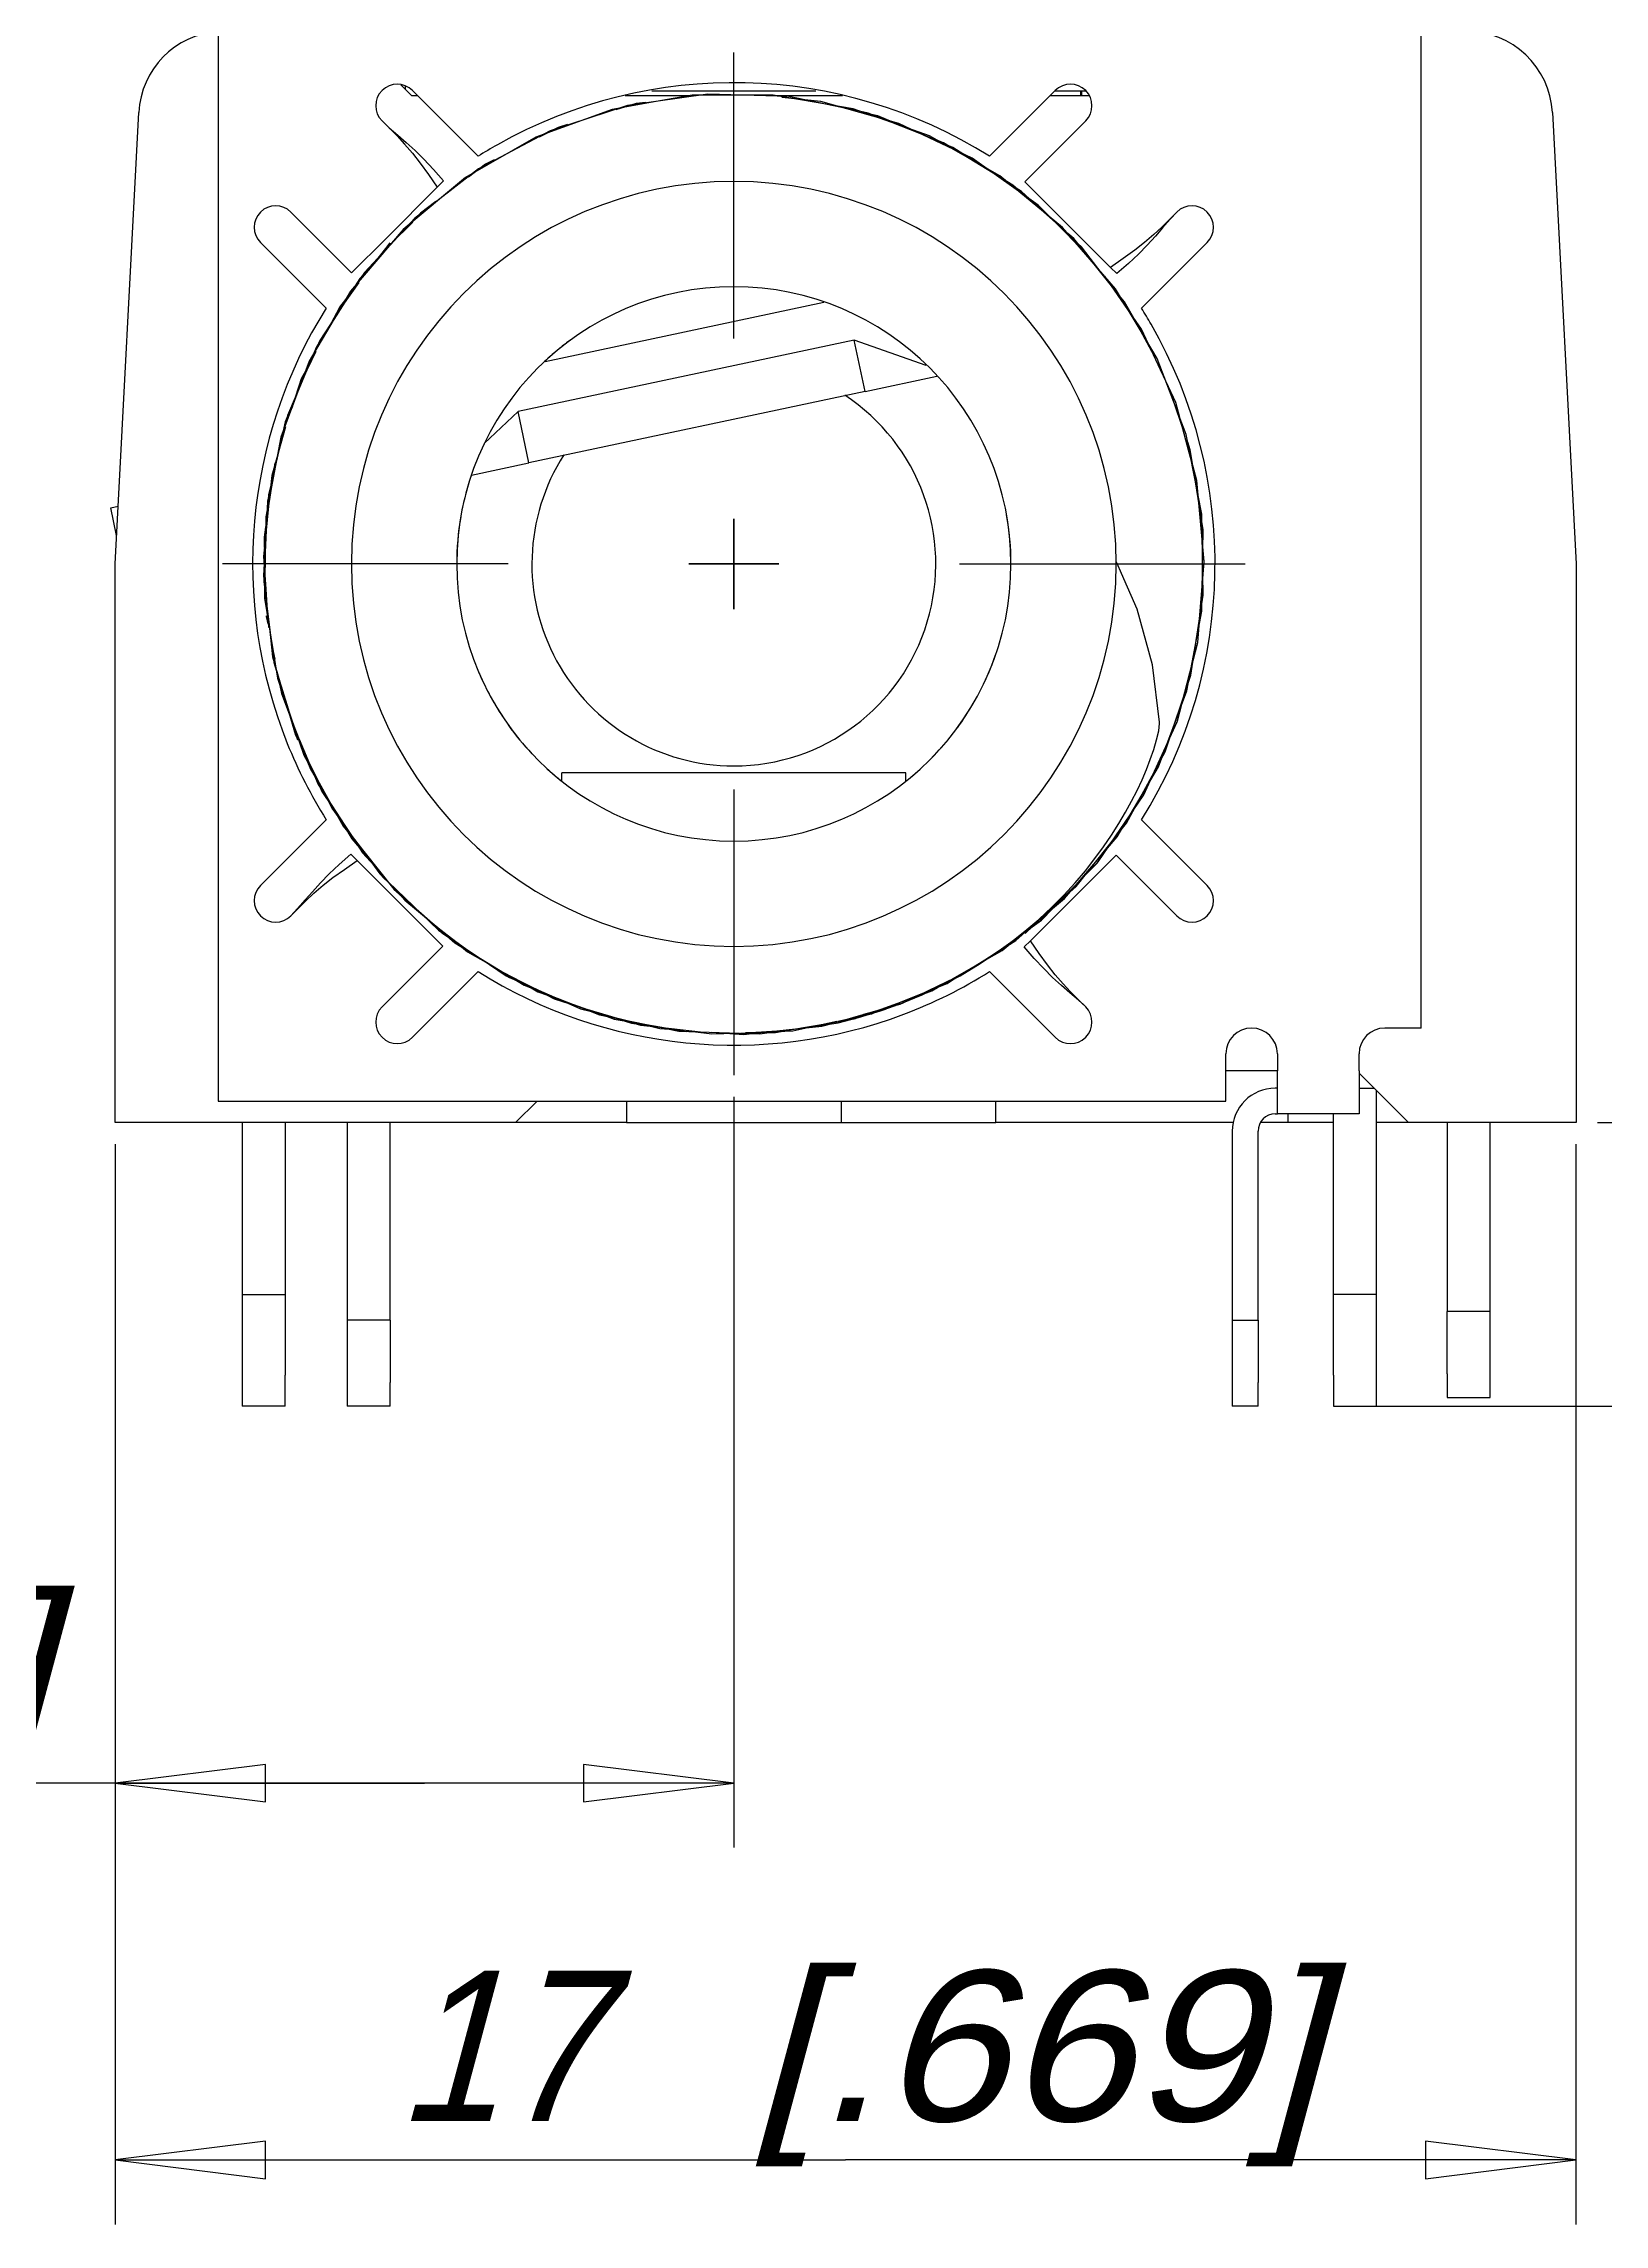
# Model space of a CAD drawing. Extents: x 0 to 420, y 0 to 297.
# Drawn here: x 72.8 to 109.2, y 52.1 to 102.9 of the extents above; entities that cross this region are included whole.
import ezdxf
from ezdxf.enums import TextEntityAlignment as Align

# ---------------------------------------------------------------- set-up
doc = ezdxf.new("R2010")
doc.units = 0
doc.header["$LTSCALE"] = 23.1
doc.linetypes.add('CENTER', pattern=[0.6, 0.375, -0.075, 0.075, -0.075])
doc.layers.get('0').update_dxf_attribs({"linetype": 'CONTINUOUS'})
doc.layers.add('DEFAULT_1', color=7, linetype='CENTER')
doc.layers.add('ZEICHNUNGSBEMAßUNGEN', color=7, linetype='CONTINUOUS')
doc.styles.get("Standard").update_dxf_attribs({"font": 'txt', "width": 0.8})
doc.dimstyles.get("Standard").update_dxf_attribs({"dimtxt": 0.18, "dimasz": 0.18, "dimexe": 0.18, "dimexo": 0.0625, "dimgap": 0.09, "dimtad": 0, "dimtih": 1, "dimtoh": 1, "dimdec": 4, "dimzin": 0, "dimtxsty": 'STANDARD', "dimcen": 0.09, "dimazin": 3, "dimtfac": 1, "dimtdec": 4, "dimtofl": 0, "dimtmove": 0, "dimatfit": 3, "dimtolj": 1, "dimtzin": 0})

# ---------------------------------------------------------------- blocks, each defined once
blk = doc.blocks.new('*D0')
at = {"layer": 'ZEICHNUNGSBEMAßUNGEN', "color": 2, "linetype": 'CONTINUOUS'}
for p, q in [((99.651, 109.825), (129.182, 109.825)), ((127.682, 109.825), (127.682, 93.8)), ((127.682, 77.775), (127.682, 93.8)), ((109.004, 77.775), (129.182, 77.775))]:
    blk.add_line(p, q, dxfattribs=at)
for points in [[(128.119, 106.325), (127.682, 109.825), (127.244, 106.325), (128.119, 106.325)], [(127.244, 81.275), (127.682, 77.775), (128.119, 81.275), (127.244, 81.275)]]:
    blk.add_lwpolyline(points, dxfattribs=at)
at = {"layer": 'ZEICHNUNGSBEMAßUNGEN', "color": 2, "linetype": 'CONTINUOUS', "oblique": 15}
for s, p, p2 in [(']', (126.776, 108.277), (126.776, 109.777)), ('.631', (126.776, 99.027), (126.776, 108.277)), ('[', (126.776, 97.527), (126.776, 99.027)), ('16,025', (126.776, 79.277), (126.776, 94.027))]:
    blk.add_text(s, height=3.5, rotation=90, dxfattribs=at).set_placement(p, p2, align=Align.FIT)
blk = doc.blocks.new('*D1')
at = {"layer": 'ZEICHNUNGSBEMAßUNGEN', "color": 2, "linetype": 'CONTINUOUS'}
for p, q in [((106.456, 141.275), (138.906, 141.275)), ((137.406, 141.275), (137.406, 109.525)), ((137.406, 77.775), (137.406, 109.525)), ((109.004, 77.775), (138.906, 77.775))]:
    blk.add_line(p, q, dxfattribs=at)
for points in [[(137.844, 137.775), (137.406, 141.275), (136.969, 137.775), (137.844, 137.775)], [(136.969, 81.275), (137.406, 77.775), (137.844, 81.275), (136.969, 81.275)]]:
    blk.add_lwpolyline(points, dxfattribs=at)
at = {"layer": 'ZEICHNUNGSBEMAßUNGEN', "color": 2, "linetype": 'CONTINUOUS', "oblique": 15}
for s, p, p2 in [(']', (136.5, 124.252), (136.5, 125.752)), ('1.250', (136.5, 112.252), (136.5, 124.252)), ('[', (136.5, 110.752), (136.5, 112.252)), ('31,75', (136.5, 95.502), (136.5, 107.252))]:
    blk.add_text(s, height=3.5, rotation=90, dxfattribs=at).set_placement(p, p2, align=Align.FIT)
blk = doc.blocks.new('*D2')
at = {"layer": 'ZEICHNUNGSBEMAßUNGEN', "color": 2, "linetype": 'CONTINUOUS'}
for p, q in [((88.904, 78.375), (88.904, 60.902)), ((74.504, 77.275), (74.504, 60.902)), ((81.704, 62.402), (48.961, 62.402)), ((74.504, 62.402), (81.704, 62.402)), ((88.904, 62.402), (81.704, 62.402))]:
    blk.add_line(p, q, dxfattribs=at)
for points in [[(78.004, 62.84), (74.504, 62.402), (78.004, 61.965), (78.004, 62.84)], [(85.404, 61.965), (88.904, 62.402), (85.404, 62.84), (85.404, 61.965)]]:
    blk.add_lwpolyline(points, dxfattribs=at)
at = {"layer": 'ZEICHNUNGSBEMAßUNGEN', "color": 2, "linetype": 'CONTINUOUS', "oblique": 15}
for s, p, p2 in [('[', (59.961, 63.308), (61.461, 63.308)), (']', (71.461, 63.308), (72.961, 63.308)), ('7,2', (48.961, 63.308), (56.461, 63.308)), ('.283', (61.461, 63.308), (71.461, 63.308))]:
    blk.add_text(s, height=3.5, dxfattribs=at).set_placement(p, p2, align=Align.FIT)
blk = doc.blocks.new('*D3')
at = {"layer": 'ZEICHNUNGSBEMAßUNGEN', "color": 2, "linetype": 'CONTINUOUS'}
for p, q in [((74.504, 77.275), (74.504, 52.134)), ((108.504, 77.275), (108.504, 52.134)), ((74.504, 53.634), (91.504, 53.634)), ((108.504, 53.634), (91.504, 53.634))]:
    blk.add_line(p, q, dxfattribs=at)
for points in [[(78.004, 54.071), (74.504, 53.634), (78.004, 53.196), (78.004, 54.071)], [(105.004, 53.196), (108.504, 53.634), (105.004, 54.071), (105.004, 53.196)]]:
    blk.add_lwpolyline(points, dxfattribs=at)
at = {"layer": 'ZEICHNUNGSBEMAßUNGEN', "color": 2, "linetype": 'CONTINUOUS', "oblique": 15}
for s, p, p2 in [('17', (81.062, 54.54), (85.812, 54.54)), ('[', (89.312, 54.54), (90.812, 54.54)), ('.669', (90.812, 54.54), (101.062, 54.54)), (']', (101.062, 54.54), (102.562, 54.54))]:
    blk.add_text(s, height=3.5, dxfattribs=at).set_placement(p, p2, align=Align.FIT)
blk = doc.blocks.new('*D8')
at = {"layer": 'ZEICHNUNGSBEMAßUNGEN', "color": 2, "linetype": 'CONTINUOUS'}
for p, q in [((117.712, 77.775), (117.712, 105.123)), ((117.712, 105.123), (117.712, 74.475)), ((109.004, 77.775), (119.212, 77.775)), ((117.712, 65.175), (117.712, 74.475)), ((103.364, 71.175), (119.212, 71.175)), ((117.712, 71.175), (117.712, 65.175))]:
    blk.add_line(p, q, dxfattribs=at)
for points in [[(117.275, 81.275), (117.712, 77.775), (118.15, 81.275), (117.275, 81.275)], [(118.15, 67.675), (117.712, 71.175), (117.275, 67.675), (118.15, 67.675)]]:
    blk.add_lwpolyline(points, dxfattribs=at)
at = {"layer": 'ZEICHNUNGSBEMAßUNGEN', "color": 2, "linetype": 'CONTINUOUS', "oblique": 15}
for s, p, p2 in [(']', (116.806, 103.623), (116.806, 105.123)), ('.130', (116.806, 94.373), (116.806, 103.623)), ('[', (116.806, 92.873), (116.806, 94.373)), ('3,3', (116.806, 82.373), (116.806, 89.373))]:
    blk.add_text(s, height=3.5, rotation=90, dxfattribs=at).set_placement(p, p2, align=Align.FIT)

msp = doc.modelspace()

# ---------------------------------------------------------------- linework, layer by layer
at = {"color": 7, "linetype": 'CONTINUOUS'}
for p, q in [((76.90404, 104.27537), (76.90404, 78.27537)), ((104.90404, 79.97537), (104.90404, 104.27537)), ((81.15372, 101.9257), (81.35508, 101.72433)), ((81.26404, 101.81537), (81.26404, 101.89614)), ((81.35508, 101.72433), (81.40404, 101.67537)), ((81.40404, 101.67537), (81.53957, 101.67537)), ((82.95203, 100.26292), (81.42285, 101.7921)), ((86.37254, 101.67537), (87.89401, 101.67537)), ((86.85655, 101.51453), (86.63109, 101.4868)), ((90.81617, 101.77537), (86.99191, 101.77537)), ((89.88657, 101.67537), (91.43554, 101.67537)), ((96.38523, 101.7921), (94.85605, 100.26292)), ((96.26851, 101.67537), (97.17166, 101.67537)), ((97.09832, 101.77537), (96.38523, 101.77537)), ((96.98173, 101.67537), (96.98173, 101.77537)), ((97.00173, 101.67537), (97.00173, 101.77537)), ((74.50404, 90.77537), (75.05457, 101.28004)), ((86.3566, 101.40314), (86.15496, 101.34169)), ((86.53165, 101.45649), (86.3566, 101.40314)), ((86.63109, 101.4868), (86.53165, 101.45649)), ((92.03089, 101.26936), (91.92836, 101.2905)), ((97.09234, 101.08499), (95.67812, 99.67078)), ((107.95351, 101.28004), (108.50404, 90.77537)), ((82.00203, 99.54285), (80.80214, 98.34296)), ((82.14713, 99.68795), (82.00203, 99.54285)), ((96.64843, 98.70047), (95.67812, 99.67078)), ((78.59442, 98.96367), (80.00864, 97.54946)), ((96.539, 98.5887), (95.96778, 99.09082)), ((81.43592, 98.73026), (80.91963, 98.22502)), ((96.52737, 98.57944), (96.23909, 98.86808)), ((96.91955, 98.18551), (96.52804, 98.5803)), ((96.76286, 98.36755), (96.53117, 98.58109)), ((96.6767, 98.46764), (96.539, 98.5887)), ((97.67151, 97.67739), (96.64843, 98.70047)), ((77.88732, 98.25656), (79.41649, 96.72739)), ((80.80214, 98.34296), (80.00864, 97.54946)), ((80.79898, 98.11893), (80.56653, 97.82198)), ((80.91963, 98.22502), (80.7589, 98.06773)), ((80.89874, 98.24637), (80.79898, 98.11893)), ((98.39159, 96.72739), (99.92076, 98.25656)), ((80.56653, 97.82198), (80.45555, 97.6802)), ((97.88307, 97.01734), (97.29196, 97.75286)), ((98.07302, 96.69902), (97.53569, 97.46971)), ((97.81662, 97.53228), (97.67151, 97.67739)), ((80.17513, 97.32198), (79.62248, 96.55243)), ((79.65503, 96.61335), (79.47762, 96.28128)), ((90.9985, 96.85563), (84.51076, 95.47662)), ((98.39216, 96.24128), (98.07302, 96.69902)), ((98.35806, 96.22247), (98.17885, 96.54723)), ((79.47762, 96.28128), (79.39237, 96.12172)), ((91.70793, 95.98409), (83.88275, 94.32079)), ((93.38063, 95.39565), (91.70793, 95.98409)), ((91.96158, 94.79075), (91.70793, 95.98409)), ((98.36638, 96.20739), (98.35806, 96.22247)), ((98.63501, 95.72057), (98.36638, 96.20739)), ((98.88843, 95.17723), (98.39048, 96.2405)), ((98.5568, 95.88827), (98.39216, 96.24128)), ((79.17621, 95.71714), (78.76457, 94.86353)), ((78.78737, 94.93295), (78.67015, 94.57595)), ((91.96158, 94.79075), (93.6274, 95.14483)), ((78.67015, 94.57595), (78.61324, 94.40259)), ((91.96158, 94.79075), (84.1364, 93.12745)), ((99.15903, 94.50071), (99.03245, 94.86845)), ((99.33957, 93.97623), (99.15903, 94.50071)), ((78.46931, 93.96423), (78.21128, 93.05281)), ((83.88275, 94.32079), (83.09329, 93.57445)), ((84.1364, 93.12745), (83.88275, 94.32079)), ((99.52656, 93.43302), (99.46622, 93.6083)), ((99.54905, 93.29255), (99.50667, 93.42673)), ((99.58506, 93.06774), (99.52656, 93.43302)), ((78.22226, 93.12857), (78.16852, 92.7577)), ((82.79836, 92.84304), (84.1364, 93.12745)), ((99.64653, 92.68388), (99.58506, 93.06774)), ((78.1421, 92.57537), (78.08537, 92.18382)), ((78.16852, 92.7577), (78.1421, 92.57537)), ((74.40133, 92.08054), (74.57437, 92.11732)), ((74.5386, 91.43475), (74.40133, 92.08054)), ((74.5386, 91.43475), (74.40133, 92.08054)), ((78.07562, 92.11652), (78.01077, 91.48621)), ((78.03225, 91.81715), (78.0056, 91.63322)), ((77.97602, 91.25108), (77.9864, 90.86085)), ((74.50404, 77.77537), (74.50404, 90.77537)), ((97.82492, 90.7845), (97.80386, 90.83271)), ((97.92472, 90.5561), (97.82492, 90.7845)), ((108.50404, 90.77537), (108.50404, 77.77537)), ((78.0012, 90.30501), (78.05322, 89.57147)), ((78.02075, 89.56917), (78.02302, 89.5488)), ((78.02303, 89.5488), (78.05597, 89.38246)), ((78.05467, 89.55105), (78.07258, 89.29861)), ((78.06386, 89.5534), (78.11881, 89.06515)), ((78.17675, 88.77261), (78.21829, 88.56287)), ((78.44841, 87.57484), (78.58175, 87.22587)), ((78.52781, 87.40201), (78.63955, 87.03709)), ((78.58175, 87.22587), (78.65079, 87.04517)), ((78.63955, 87.03709), (78.74907, 86.6794)), ((78.65079, 87.04517), (78.78525, 86.69323)), ((78.70384, 86.79329), (78.73106, 86.73821)), ((98.81059, 87.0952), (98.81059, 87.0952)), ((78.73106, 86.73821), (78.75795, 86.68379)), ((78.78525, 86.69323), (78.9168, 86.34893)), ((78.9168, 86.34893), (78.98504, 86.17033)), ((79.00858, 86.16811), (79.26194, 85.66893)), ((92.90404, 85.91537), (84.90404, 85.91537)), ((84.90404, 85.73848), (84.90404, 85.91515)), ((92.90404, 85.73541), (92.90404, 85.91534)), ((79.26194, 85.66893), (79.43443, 85.32908)), ((84.90404, 85.71548), (84.90404, 85.73848)), ((92.90404, 85.71548), (92.90404, 85.73541)), ((79.41649, 84.82336), (77.88732, 83.29418)), ((79.78441, 84.78823), (80.27056, 84.06395)), ((99.92076, 83.29418), (98.39159, 84.82336)), ((79.94708, 84.53685), (80.28313, 84.08763)), ((80.0508, 84.37656), (80.25838, 84.05577)), ((79.99146, 84.01847), (80.13657, 83.87336)), ((80.13657, 83.87336), (82.12996, 81.87997)), ((80.14787, 84.22655), (80.27922, 84.07368)), ((80.25838, 84.05577), (80.64068, 83.64297)), ((80.27056, 84.06395), (80.32256, 83.98647)), ((80.27922, 84.07368), (80.51508, 83.79916)), ((80.28313, 84.08763), (80.28953, 84.07907)), ((80.28799, 84.07747), (80.3324, 84.01686)), ((80.28953, 84.07907), (80.5111, 83.78289)), ((80.3324, 84.01686), (80.47636, 83.8204)), ((95.80606, 82.0079), (97.79944, 84.00129)), ((99.21366, 82.58708), (97.79944, 84.00129)), ((80.87361, 83.35329), (81.56092, 82.70539)), ((81.83652, 82.46321), (82.42773, 81.9768)), ((81.98877, 82.32943), (82.43576, 81.98888)), ((95.65256, 82.20447), (96.01056, 82.48402)), ((95.66519, 82.19992), (95.84639, 82.32977)), ((95.68249, 82.17577), (95.86151, 82.34398)), ((96.12676, 82.59319), (96.25747, 82.716)), ((80.71574, 80.46576), (82.12996, 81.87997)), ((82.42642, 81.97957), (83.05723, 81.56339)), ((82.42773, 81.9768), (82.564, 81.86468)), ((82.43623, 81.99072), (82.82704, 81.704)), ((94.05826, 81.13381), (95.04652, 81.74859)), ((94.33542, 81.29173), (95.10229, 81.795)), ((94.87702, 81.63212), (95.43363, 82.03459)), ((95.07648, 81.77807), (95.42534, 82.02805)), ((95.19771, 81.85763), (95.40524, 81.99382)), ((95.26452, 81.90147), (95.65256, 82.20447)), ((95.42534, 82.02805), (95.66519, 82.19992)), ((95.66095, 81.86279), (95.80606, 82.0079)), ((81.42285, 79.75865), (82.95203, 81.28783)), ((83.54208, 81.2672), (84.37973, 80.83282)), ((83.62638, 81.21571), (84.47955, 80.79343)), ((92.90391, 80.58927), (94.28714, 81.26305)), ((93.43098, 80.84771), (94.25571, 81.24437)), ((93.64577, 80.91923), (94.79009, 81.57505)), ((94.25571, 81.24437), (94.28398, 81.25797)), ((94.85605, 81.28783), (96.38523, 79.75865)), ((83.85915, 81.07351), (84.72738, 80.69563)), ((84.18839, 80.90833), (84.34366, 80.82028)), ((84.34366, 80.82028), (84.4144, 80.795)), ((84.4144, 80.795), (85.06282, 80.56326)), ((91.74889, 80.203), (93.38843, 80.79711)), ((92.16465, 80.32654), (93.73173, 80.96002)), ((85.06282, 80.56326), (85.95285, 80.24518)), ((85.34983, 80.45), (86.26435, 80.18093)), ((85.60032, 80.35115), (86.4248, 80.15133)), ((91.3234, 80.137), (92.06732, 80.29694)), ((91.3254, 80.12017), (92.77664, 80.53829)), ((91.32695, 80.12539), (91.70816, 80.19274)), ((91.5598, 80.16653), (91.74985, 80.22868)), ((91.74985, 80.22868), (91.86908, 80.26768)), ((91.86908, 80.26768), (92.08069, 80.33688)), ((91.93067, 80.29456), (92.25079, 80.38487)), ((92.08069, 80.33688), (92.10374, 80.34442)), ((92.25079, 80.38487), (92.44332, 80.43919)), ((92.39684, 80.40152), (92.76605, 80.56082)), ((92.44332, 80.43919), (92.56129, 80.47247)), ((92.56129, 80.47247), (92.71176, 80.51492)), ((92.71176, 80.51492), (92.77781, 80.53356)), ((92.77781, 80.53356), (92.80408, 80.54619)), ((92.80408, 80.54619), (92.82689, 80.55716)), ((86.4248, 80.15133), (86.52161, 80.12787)), ((86.87209, 80.05558), (87.80489, 79.89492)), ((87.17993, 79.99209), (88.12704, 79.88492)), ((89.06077, 79.85595), (90.02981, 79.91484)), ((89.17345, 79.86833), (89.90145, 79.89696)), ((89.28731, 79.84891), (90.29524, 79.95182)), ((89.32172, 79.84785), (90.3377, 79.95773)), ((90.29524, 79.95182), (90.95435, 80.01911)), ((90.52872, 79.98435), (91.30672, 80.12181)), ((90.76916, 80.01784), (91.3033, 80.13268)), ((90.89386, 80.03522), (91.3024, 80.1326)), ((90.95435, 80.01911), (91.07119, 80.05208)), ((91.07119, 80.05208), (91.12611, 80.06757)), ((91.28847, 80.09019), (91.31174, 80.09343)), ((91.31174, 80.09343), (91.33179, 80.09797)), ((91.31174, 80.09343), (91.31174, 80.09343)), ((91.33179, 80.09797), (91.33179, 80.09797)), ((104.90404, 79.97537), (104.05404, 79.97537)), ((100.35404, 78.27537), (100.35404, 79.37537)), ((101.55404, 79.37537), (101.55404, 78.97537)), ((103.45404, 78.97537), (103.45404, 79.37537)), ((101.55404, 78.97537), (100.35404, 78.97537)), ((101.55404, 78.57537), (101.55404, 78.97537)), ((103.45404, 78.97537), (103.45404, 78.57537)), ((104.60404, 77.77537), (103.45404, 78.92537)), ((76.90404, 78.27537), (100.35404, 78.27537)), ((83.82404, 77.77537), (84.32404, 78.27537)), ((86.40404, 78.27537), (86.40404, 77.77537)), ((91.40404, 78.27537), (91.40404, 77.77537)), ((95.00404, 77.77537), (95.00404, 78.27537)), ((101.55404, 78.57537), (101.50404, 78.57537)), ((101.55404, 77.97537), (101.55404, 78.57537)), ((103.45404, 78.57537), (103.80404, 78.57537)), ((103.45404, 78.57537), (103.45404, 77.97537)), ((103.86404, 77.49584), (103.86404, 78.51537)), ((83.82404, 77.77537), (74.50404, 77.77537)), ((77.46404, 77.77537), (77.46404, 77.49584)), ((78.46404, 77.77537), (78.46404, 77.49584)), ((79.90404, 77.77537), (79.90404, 73.17537)), ((80.90404, 73.17537), (80.90404, 77.77537)), ((86.40404, 77.77537), (83.82404, 77.77537)), ((86.40404, 77.77537), (91.40404, 77.77537)), ((91.40404, 77.77537), (95.00404, 77.77537)), ((100.52475, 77.77537), (95.00404, 77.77537)), ((101.80404, 77.77537), (101.15957, 77.77537)), ((101.50404, 77.97537), (101.55404, 77.97537)), ((103.45404, 77.97537), (101.55404, 77.97537)), ((103.45404, 77.97537), (101.55404, 77.97537)), ((101.80404, 77.77537), (101.80404, 77.97537)), ((102.86404, 77.77537), (101.80404, 77.77537)), ((102.86404, 77.49584), (102.86404, 77.97537)), ((104.60404, 77.77537), (103.86404, 77.77537)), ((108.50404, 77.77537), (104.60404, 77.77537)), ((105.50404, 77.77537), (105.50404, 73.37537)), ((106.50404, 73.37537), (106.50404, 77.77537)), ((77.46404, 77.49584), (77.46404, 73.77537)), ((78.46404, 77.49584), (78.46404, 73.77537)), ((100.50404, 77.57537), (100.50404, 73.17537)), ((101.10404, 73.17537), (101.10404, 77.57537)), ((102.86404, 73.77537), (102.86404, 77.49584)), ((103.86404, 73.77537), (103.86404, 77.49584)), ((77.46404, 73.77537), (77.46404, 71.89931)), ((77.46404, 73.77537), (78.46404, 73.77537)), ((78.46404, 73.77537), (78.46404, 71.89931)), ((102.86404, 71.89931), (102.86404, 73.77537)), ((103.86404, 73.77537), (102.86404, 73.77537)), ((103.86404, 71.89931), (103.86404, 73.77537)), ((79.90404, 73.17537), (79.90404, 71.7262)), ((80.90404, 73.17537), (79.90404, 73.17537)), ((80.90404, 73.17537), (80.90404, 71.7262)), ((100.50404, 73.17537), (100.50404, 71.7262)), ((100.50404, 73.17537), (101.10404, 73.17537)), ((101.10404, 73.17537), (101.10404, 71.7262)), ((105.50404, 71.9262), (105.50404, 73.37537)), ((106.50404, 73.37537), (105.50404, 73.37537)), ((106.50404, 71.9262), (106.50404, 73.37537)), ((77.46404, 71.89931), (77.46404, 71.17537)), ((78.46404, 71.17537), (78.46404, 71.89931)), ((79.90404, 71.7262), (79.90404, 71.17551)), ((80.90404, 71.17551), (80.90404, 71.7262)), ((100.50404, 71.7262), (100.50404, 71.17537)), ((101.10404, 71.17537), (101.10404, 71.7262)), ((102.86404, 71.89931), (102.86404, 71.17537)), ((103.86404, 71.17537), (103.86404, 71.89931)), ((105.50404, 71.9262), (105.50404, 71.37537)), ((106.50404, 71.37537), (106.50404, 71.9262)), ((78.46404, 71.17537), (77.46404, 71.17537)), ((80.90404, 71.17537), (79.90404, 71.17537)), ((101.10404, 71.17537), (100.50404, 71.17537)), ((102.86404, 71.17537), (103.86404, 71.17537)), ((105.50404, 71.37537), (106.50404, 71.37537))]:
    msp.add_line(p, q, dxfattribs=at)
at = {"color": 2, "linetype": 'CONTINUOUS'}
for p, q in [((88.90404, 89.72537), (88.90404, 91.82537)), ((88.90404, 91.82537), (88.90404, 89.72537)), ((87.85404, 90.77537), (89.95404, 90.77537)), ((89.95404, 90.77537), (87.85404, 90.77537))]:
    msp.add_line(p, q, dxfattribs=at)
at = {"color": 7, "linetype": 'CONTINUOUS'}
for points in [[(91.92836, 101.2905), (90.18309, 101.65034), (88.29708, 101.70846), (86.42831, 101.44174), (84.63245, 100.85775), (82.96324, 99.97362), (81.4708, 98.81576), (80.19976, 97.41891), (79.1879, 95.82487), (78.46508, 94.08127), (78.05251, 92.23996), (77.96218, 90.35552), (78.06261, 89.55376)], [(87.09426, 101.53376), (86.07234, 101.35281), (84.29672, 100.70882), (82.658, 99.76914), (81.20505, 98.56168), (79.9812, 97.12233), (79.02295, 95.49396), (78.35889, 93.72507), (78.0088, 91.86839), (77.98309, 89.97924), (78.28246, 88.11397), (78.89788, 86.32815), (79.81086, 84.67496), (80.28897, 84.08037)], [(96.55593, 98.60796), (95.09661, 99.80604), (93.45429, 100.7351), (91.67756, 101.36823), (89.81852, 101.68704), (87.93155, 101.68202), (87.09426, 101.53376)], [(96.25829, 98.85232), (95.98654, 99.12634), (94.44949, 100.21722), (92.74785, 101.02845), (90.93159, 101.53593), (90.01893, 101.62749)], [(80.71574, 101.08499), (80.88393, 100.9273), (81.08346, 100.75347), (81.27703, 100.58522), (81.48492, 100.39638), (81.69213, 100.19334), (81.91298, 99.95736), (82.14713, 99.68795)], [(80.71574, 101.08499), (80.8798, 100.92254), (81.06583, 100.73526), (81.24111, 100.54795), (81.42488, 100.33477), (81.60533, 100.10479), (81.79662, 99.83978), (82.00203, 99.54285)], [(85.03364, 100.99993), (84.81637, 100.93372), (84.37296, 100.7089)], [(92.84384, 100.95263), (92.25592, 101.19967), (91.96282, 101.26658)], [(95.96778, 99.09082), (95.39724, 99.59235), (93.78627, 100.57663), (92.03089, 101.26936)], [(94.53642, 100.12294), (94.00373, 100.46527), (93.72208, 100.58361)], [(83.32788, 100.17902), (83.1254, 100.07636), (82.72777, 99.7787)], [(96.06242, 99.01312), (95.59957, 99.43972), (95.33829, 99.60763)], [(81.97083, 99.21208), (81.6081, 98.94056), (81.26775, 98.57876)], [(99.21366, 98.96367), (99.0512, 98.79962), (98.86393, 98.61358), (98.67662, 98.43831), (98.46344, 98.25453), (98.23345, 98.07408), (97.96845, 97.8828), (97.67151, 97.67739)], [(99.21366, 98.96367), (99.05596, 98.79549), (98.88214, 98.59595), (98.71388, 98.40238), (98.52505, 98.19449), (98.32201, 97.98728), (98.08603, 97.76643), (97.81662, 97.53228)], [(98.35823, 96.22104), (97.78816, 97.17639), (96.55593, 98.60796)], [(97.29196, 97.75286), (96.81574, 98.34542), (96.6767, 98.46764)], [(97.47423, 97.52657), (96.99467, 98.1539), (96.76286, 98.36755)], [(80.61968, 97.88988), (80.30894, 97.55957), (80.21371, 97.41467)], [(98.17885, 96.54723), (97.99909, 96.87298), (97.88307, 97.01734)], [(79.86716, 96.92855), (79.72942, 96.75258), (79.65503, 96.61335)], [(79.51597, 96.35306), (79.26699, 95.97424), (79.06967, 95.51772)], [(95.04652, 81.74859), (95.46671, 82.00999), (96.87261, 83.26522), (98.04251, 84.74304), (98.94173, 86.39981), (99.54354, 88.18657), (99.82997, 90.0507), (99.79215, 91.93735), (99.43071, 93.79038), (98.75606, 95.55434), (98.35823, 96.22104)], [(99.48909, 93.42289), (99.18943, 94.53187), (98.5568, 95.88827)], [(78.94255, 95.27978), (78.83539, 95.07922), (78.78737, 94.93295)], [(78.69399, 94.64854), (78.51421, 94.23261), (78.39869, 93.74914)], [(95.43363, 82.03459), (96.06166, 82.4887), (97.37949, 83.84232), (98.44493, 85.40211), (99.22634, 87.12152), (99.70061, 88.94927), (99.85381, 90.83089), (99.68162, 92.71038), (99.48909, 93.42289)], [(78.21128, 93.05281), (78.1495, 92.8346), (78.07562, 92.11652)], [(99.71232, 89.10693), (99.85385, 90.82575), (99.68091, 92.71441), (99.58493, 93.06852)], [(78.17888, 92.82923), (78.07359, 92.38858), (78.0432, 91.89275)], [(94.79009, 81.57505), (95.14814, 81.78025), (96.60156, 82.98762), (97.82573, 84.42679), (98.78421, 86.05485), (99.44851, 87.82323), (99.79898, 89.67933), (99.82525, 91.56796), (99.64653, 92.68388)], [(78.0056, 91.63322), (77.97202, 91.40146), (77.97602, 91.25108)], [(77.97819, 91.16954), (77.95551, 90.94911), (78.0012, 90.30501)], [(77.98445, 90.93434), (77.95765, 90.4971), (78.00799, 90.04983)], [(98.81059, 87.0952), (98.64426, 88.42631), (98.29017, 89.71967), (97.92472, 90.5561)], [(78.06261, 89.55376), (78.19666, 88.48356), (78.52781, 87.40201)], [(78.11881, 89.06515), (78.16966, 88.61344), (78.70384, 86.79329)], [(95.84639, 82.32977), (96.02932, 82.46085), (97.35697, 83.81486), (98.43046, 85.37648), (99.21863, 87.09977), (99.69813, 88.9346)], [(78.34061, 87.94523), (78.3769, 87.76202), (78.44841, 87.57484)], [(91.33179, 80.09797), (91.80448, 80.217), (92.31892, 80.37346), (92.81313, 80.55143), (93.28657, 80.74877), (93.73883, 80.96339), (94.16959, 81.19321), (94.57869, 81.43626), (94.96609, 81.6906), (95.3319, 81.95439), (95.67631, 82.22588), (95.99963, 82.50339), (96.30217, 82.78523), (96.584, 83.06946), (96.84519, 83.35407), (97.08603, 83.63707), (97.30735, 83.91715), (97.51043, 84.19363), (97.69648, 84.46603), (97.86662, 84.734), (98.02175, 84.99705), (98.1626, 85.25457), (98.28989, 85.50611), (98.40427, 85.75133), (98.50649, 85.99043), (98.5969, 86.22379), (98.67655, 86.45343), (98.74424, 86.6815), (98.79199, 86.88808), (98.81173, 87.06176)], [(98.81174, 87.06182), (98.81109, 87.08502), (98.81059, 87.0952)], [(78.78497, 86.69465), (79.23211, 85.64174), (80.0508, 84.37656)], [(78.98504, 86.17033), (79.04955, 86.0015), (79.15324, 85.82746)], [(79.05156, 86.08341), (79.31792, 85.48322), (79.78441, 84.78823)], [(79.16743, 85.85513), (79.54447, 85.09212), (79.91475, 84.58681)], [(79.92306, 84.53542), (80.01485, 84.38137), (80.14787, 84.22655)], [(78.59442, 82.58708), (78.75212, 82.75526), (78.92595, 82.95479), (79.0942, 83.14836), (79.28303, 83.35626), (79.48608, 83.56347), (79.72205, 83.78431), (79.99146, 84.01847)], [(78.59442, 82.58708), (78.75688, 82.75113), (78.94415, 82.93716), (79.13147, 83.11244), (79.34464, 83.29621), (79.57463, 83.47667), (79.83963, 83.66795), (80.13657, 83.87336)], [(80.28897, 84.08037), (80.99401, 83.20355), (82.41192, 81.95759)], [(80.47636, 83.8204), (80.66512, 83.5628), (82.03186, 82.25047), (82.23083, 82.11672)], [(80.5111, 83.78289), (80.73407, 83.48483), (80.87361, 83.35329)], [(81.12799, 83.08582), (81.2443, 82.95045), (81.83652, 82.46321)], [(81.56092, 82.70539), (82.10808, 82.18961), (82.26781, 82.08422)], [(82.41192, 81.95759), (84.02222, 80.9739), (85.77691, 80.28147), (87.6238, 79.90054), (89.50752, 79.84208), (91.28847, 80.09019)], [(82.564, 81.86468), (82.70161, 81.75147), (83.36756, 81.37381)], [(97.09234, 80.46576), (96.92415, 80.62345), (96.72462, 80.79728), (96.53105, 80.96553), (96.32316, 81.15436), (96.11595, 81.35741), (95.8951, 81.59338), (95.66095, 81.86279)], [(97.09234, 80.46576), (96.92829, 80.62821), (96.74225, 80.81548), (96.56697, 81.0028), (96.3832, 81.21597), (96.20275, 81.44596), (96.01146, 81.71096), (95.80606, 82.0079)], [(83.02176, 81.58505), (83.60467, 81.19322), (83.81984, 81.09753)], [(83.05723, 81.56339), (83.68451, 81.14953), (83.85915, 81.07351)], [(84.37973, 80.83282), (84.71999, 80.65637), (85.25428, 80.48771)], [(84.69325, 80.7091), (85.33775, 80.42248), (85.56106, 80.36665)], [(93.38843, 80.79711), (93.50879, 80.84072), (93.64577, 80.91923)], [(93.73173, 80.96002), (93.86639, 81.01445), (94.05826, 81.13381)], [(85.95285, 80.24518), (86.12174, 80.18482), (86.87209, 80.05558)], [(86.15393, 80.2037), (86.51998, 80.08815), (87.07439, 80.01386)], [(91.70816, 80.19274), (91.73241, 80.19703), (91.74889, 80.203)], [(92.06732, 80.29694), (92.11881, 80.30801), (92.16465, 80.32654)], [(92.77664, 80.53829), (92.83199, 80.55423), (92.90391, 80.58927)], [(86.26435, 80.18093), (86.73512, 80.04242), (87.17993, 79.99209)], [(86.49034, 80.13432), (87.17869, 79.96223), (87.40248, 79.94619)], [(88.00931, 79.88858), (88.39031, 79.83752), (88.94781, 79.85945)], [(88.38699, 79.87686), (89.13787, 79.82796), (89.32172, 79.84785)], [(89.69301, 79.86792), (89.87198, 79.86831), (90.52872, 79.98435)], [(89.90145, 79.89696), (90.27529, 79.91166), (90.76916, 80.01784)], [(90.3377, 79.95773), (91.01636, 80.03114), (91.15845, 80.07208)]]:
    msp.add_lwpolyline(points, dxfattribs=at)
for centre, radius, start, end in [((77.05183, 101.17537), 2, 94.333517, 177), ((105.95626, 101.17537), 2, 3, 90), ((81.0693, 101.43854), 0.5, 45, 225), ((88.90404, 90.77537), 11.2, 57.897894, 119.426739), ((96.73878, 101.43854), 0.5, 315, 135), ((88.90404, 90.77537), 11.2, 119.426739, 122.102106), ((88.90404, 90.77537), 8.9, 0, 180), ((78.24087, 98.61012), 0.5, 45, 225), ((99.56721, 98.61012), 0.5, 315, 135), ((88.90404, 90.77537), 6.45, 0, 180), ((88.90404, 90.77537), 11.2, 147.897894, 201.890125), ((88.90404, 90.77537), 11.2, 29.880471, 32.102106), ((88.90404, 90.77537), 6.45, 126.017564, 129.010099), ((88.90404, 90.77537), 11.2, 327.897894, 29.880471), ((88.90404, 90.77537), 6.45, 129.764806, 132.955585), ((88.90404, 90.77537), 6.45, 129.010099, 129.764806), ((88.90404, 90.77537), 4.7, 270, 56.67488), ((88.90404, 90.77537), 4.7, 147.32512, 270), ((88.90404, 90.77537), 6.45, 161.238016, 169.159275), ((88.90404, 90.77537), 6.45, 170.195618, 180), ((88.90404, 90.77537), 6.45, 0, 10.245601), ((88.90404, 90.77537), 8.9, 180, 360), ((88.90404, 90.77537), 6.45, 180, 360), ((88.90404, 90.77537), 6.45, 332.476087, 340.845818), ((88.90404, 90.77537), 6.45, 202.937543, 203.709687), ((88.90404, 90.77537), 6.45, 203.709687, 213.37472), ((88.90404, 90.77537), 6.45, 323.750087, 329.968918), ((88.90404, 90.77537), 6.45, 215.517335, 223.203625), ((88.90404, 90.77537), 11.2, 201.890125, 212.102106), ((88.90404, 90.77537), 6.45, 314.956691, 320.720249), ((88.90404, 90.77537), 6.45, 226.601454, 230.546415), ((88.90404, 90.77537), 6.45, 230.546415, 231.465501), ((88.90404, 90.77537), 6.45, 308.479348, 309.409912), ((88.90404, 90.77537), 6.45, 309.409912, 311.37332), ((88.90404, 90.77537), 6.45, 308.331583, 308.479348), ((78.24087, 82.94063), 0.5, 135, 315), ((99.56721, 82.94063), 0.5, 225, 45), ((88.90404, 90.77537), 11.2, 237.897894, 290.670561), ((88.90404, 90.77537), 11.2, 290.670561, 302.102106), ((81.0693, 80.1122), 0.5, 135, 315), ((96.73878, 80.1122), 0.5, 225, 45), ((100.95404, 79.37537), 0.6, 0, 180), ((104.05404, 79.37537), 0.6, 90, 180), ((101.50404, 77.57537), 1, 90, 180), ((101.50404, 77.57537), 0.4, 90, 180)]:
    msp.add_arc(centre, radius, start, end, dxfattribs=at)
at = {"layer": 'DEFAULT_1', "color": 2, "linetype": 'CENTER'}
for p, q in [((88.90404, 96.02537), (88.90404, 102.67537)), ((83.65404, 90.77537), (77.00404, 90.77537)), ((94.15404, 90.77537), (100.80404, 90.77537)), ((88.90404, 85.52537), (88.90404, 78.87537))]:
    msp.add_line(p, q, dxfattribs=at)

# ---------------------------------------------------------------- dimensions: what is measured, and where the dimension line sits
at = {"layer": 'ZEICHNUNGSBEMAßUNGEN', "color": 2, "linetype": 'CONTINUOUS'}
for base, p1, p2, angle, picture, middle in [((137.40633, 141.27537), (109.00404, 77.77537), (106.45626, 141.27537), 90, '*D1', (134.75046, 110.62717)), ((127.68181, 77.77537), (99.65124, 109.82537), (109.00404, 77.77537), 270, '*D0', (125.02594, 94.52657)), ((117.71208, 71.17537), (109.00404, 77.77537), (103.36404, 71.17537), 270, '*D8', (115.05621, 93.7484)), ((74.50404, 53.63391), (108.50404, 77.27537), (74.50404, 77.27537), 180, '*D3', (91.81172, 56.28978))]:
    dim = msp.add_linear_dim(base=base, p1=p1, p2=p2, angle=angle, dimstyle='Standard', dxfattribs=at)
    dim.commit()
    dim.dimension.update_dxf_attribs({"geometry": picture, "text_midpoint": middle})
dim = msp.add_linear_dim(base=(88.90404, 62.40211), p1=(74.50404, 77.27537), p2=(88.90404, 78.37537), dimstyle='Standard', dxfattribs=at)
dim.commit()
dim.dimension.update_dxf_attribs({"geometry": '*D2', "text_midpoint": (60.9605, 65.05797)})

doc.saveas('drawing.dxf')
